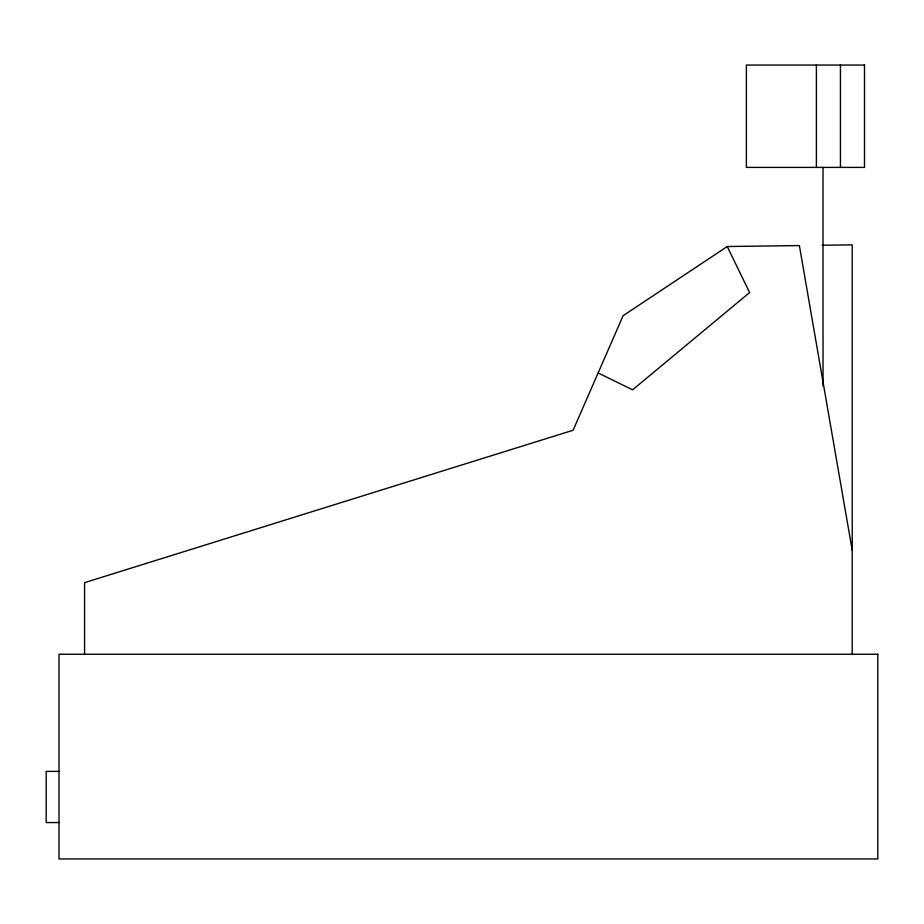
<?xml version="1.0" encoding="UTF-8"?>
<svg xmlns="http://www.w3.org/2000/svg" width="924" height="924" viewBox="0 0 924 924"><rect width="100%" height="100%" fill="white"/><g stroke="black" fill="none" stroke-linecap="round" stroke-linejoin="round"><path stroke-width="1.39" d="M852.217 550.3L799.364 245.553L727.234 246.523L623.123 315.685L573.111 430.238L84.581 582.651L84.581 654.25M822.21 245.253L852.217 244.848L852.217 654.25M58.997 771.378L46.2 771.378L46.2 822.556L58.997 822.556M598.117 372.961L632.594 389.824L749.607 292.55L727.234 246.523M840.436 65.05L840.436 167.406M823.03 167.406L823.03 386.174M816.389 65.05L816.389 167.406M864.483 65.05L746.384 65.05L746.384 167.406L864.483 167.406L864.483 65.05M877.8 654.25L58.997 654.25L58.997 858.95L877.8 858.95L877.8 654.25"/></g></svg>
